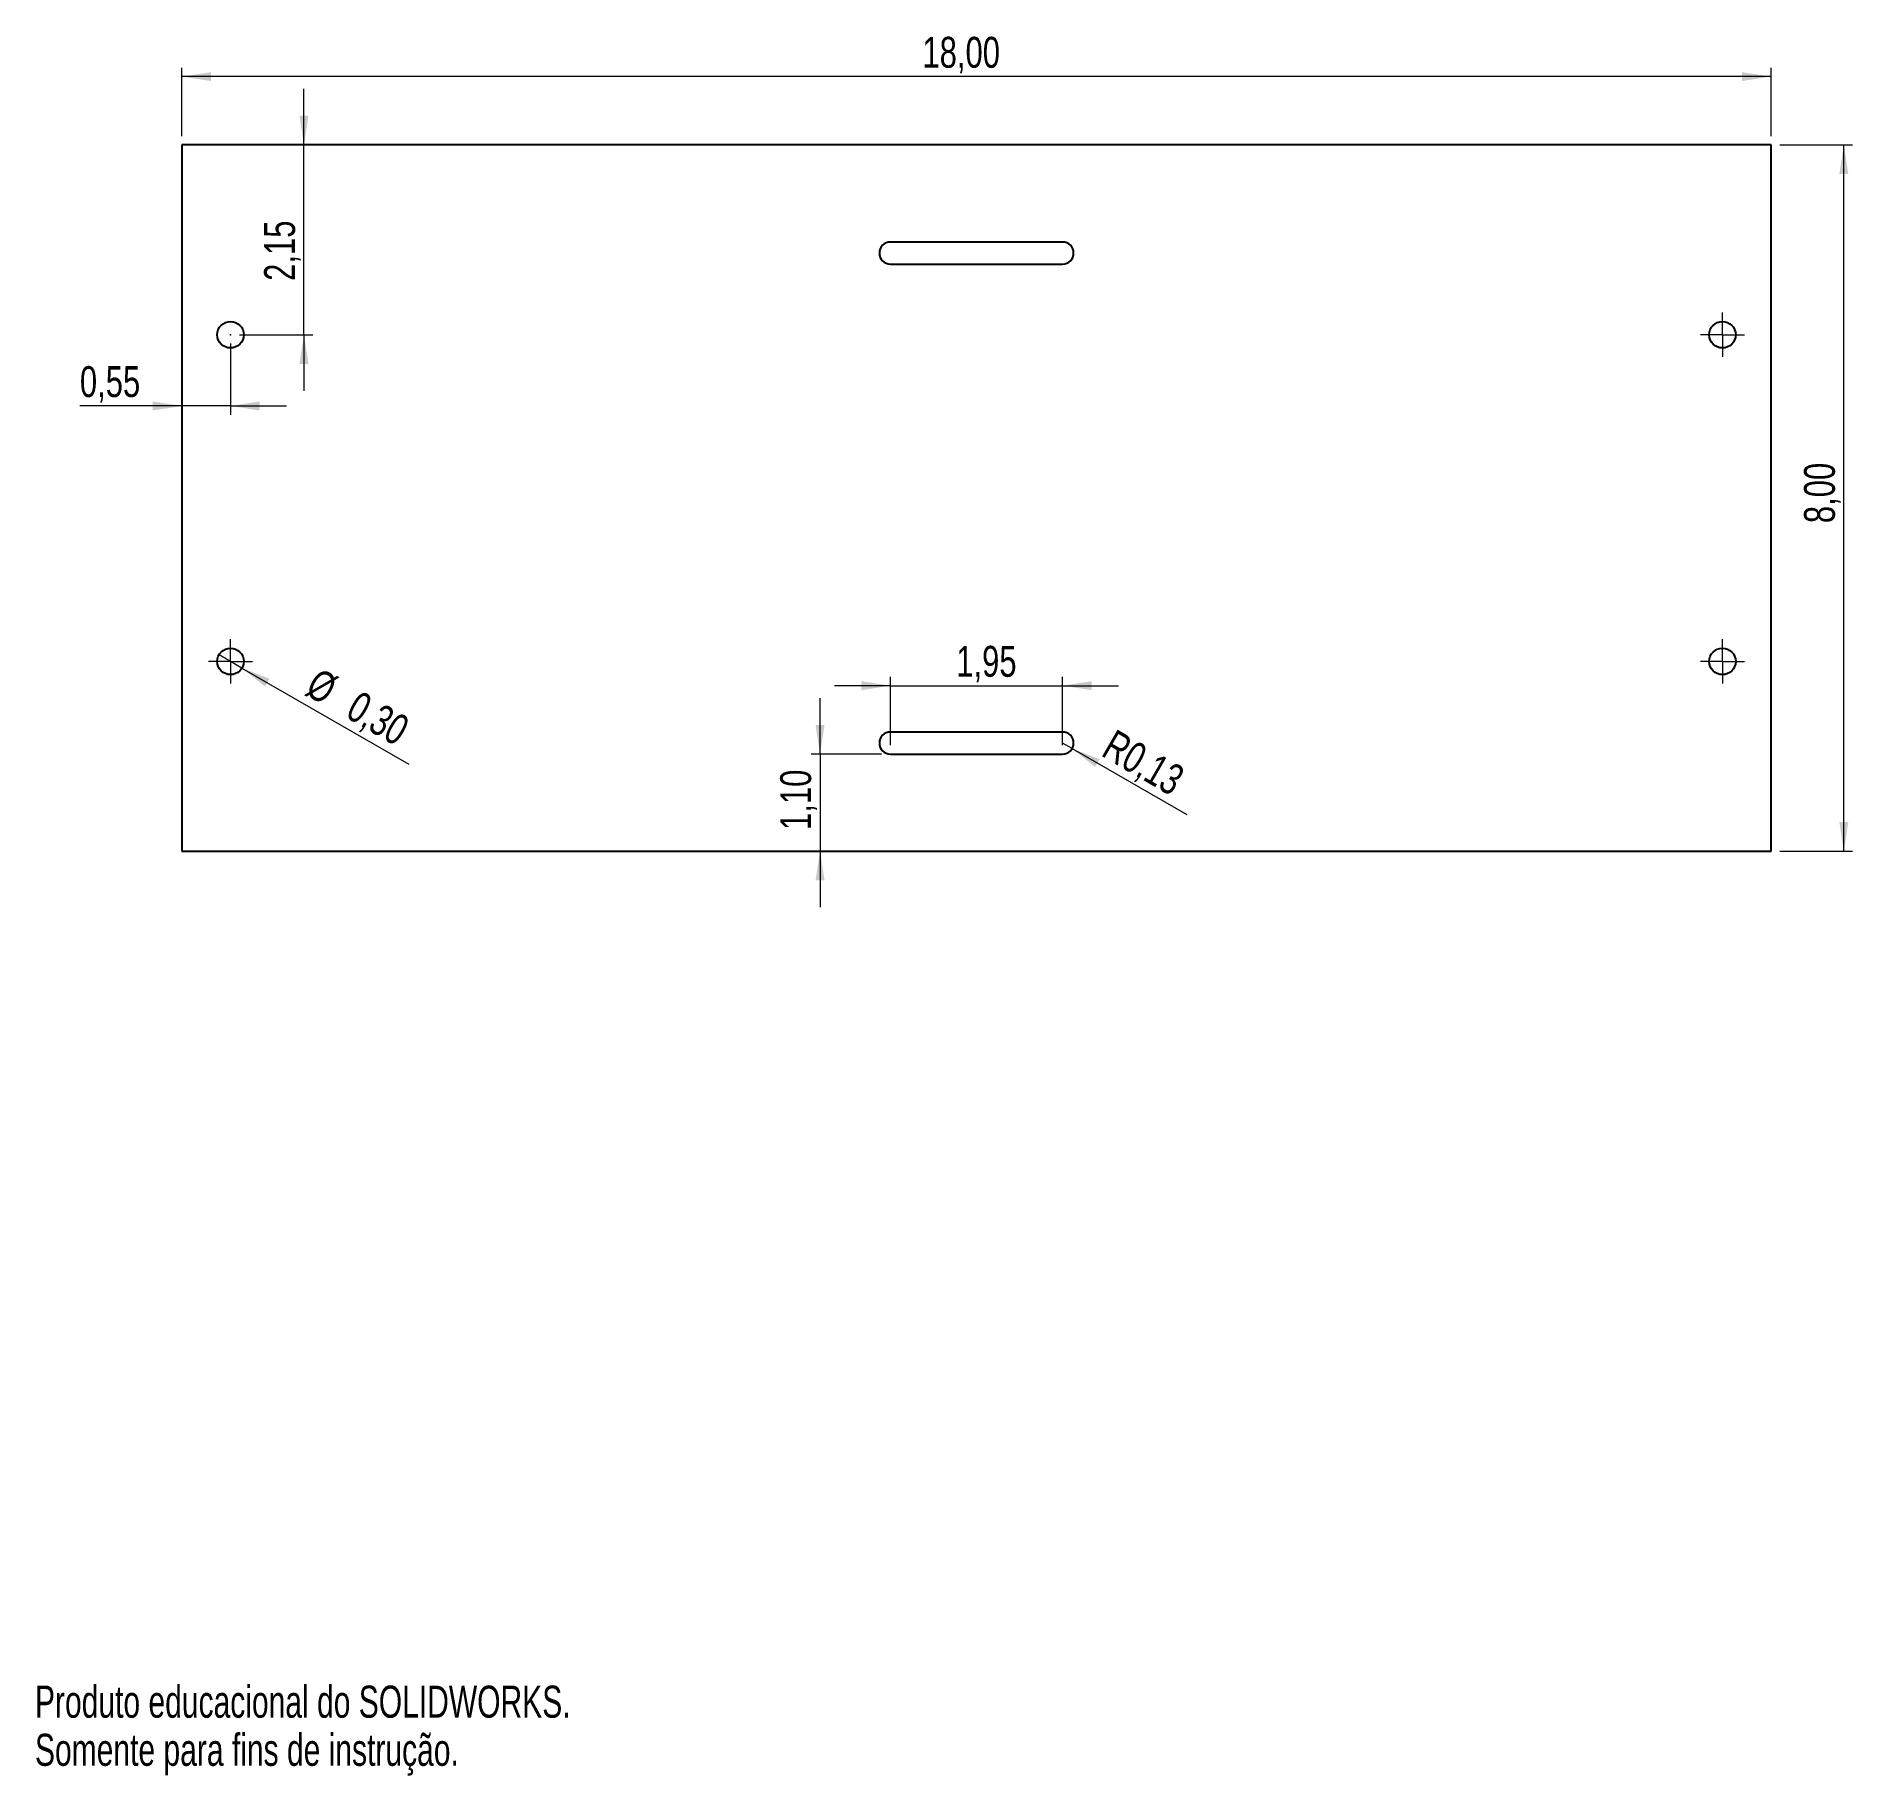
# Model space of a CAD drawing. Header units: centimetres. Extents: x 0 to 20.6, y 0 to 19.7.
import ezdxf

# ---------------------------------------------------------------- set-up
doc = ezdxf.new("R2010")
doc.units = ezdxf.units.CM
doc.header["$PDSIZE"] = -1
doc.linetypes.add('CENTERX2', pattern=[2.032, 1.27, -0.254, 0.254, -0.254])
doc.styles.add('SLDTEXTSTYLE0', font='TXT', dxfattribs={"width": 0.75})
doc.styles.add('SLDTEXTSTYLE1', font='TXT', dxfattribs={"width": 0.7})
doc.dimstyles.new('SLDDIMSTYLE0', dxfattribs={"dimtxt": 0.35, "dimasz": 0.3302, "dimexe": 0, "dimexo": 0.0625, "dimgap": 0.0875, "dimtad": 1, "dimrnd": 1e-09, "dimzin": 12, "dimdsep": 46, "dimtxsty": 'SLDTEXTSTYLE0', "dimsah": 1, "dimcen": 0.09, "dimadec": 0, "dimazin": 3, "dimtfac": 1, "dimtofl": 0, "dimtmove": 0, "dimatfit": 3, "dimfxl": 1, "dimfrac": 2, "dimtolj": 1, "dimtzin": 12, "dimarcsym": 0})
doc.dimstyles.new('SLDDIMSTYLE1', dxfattribs={"dimtxt": 0.35, "dimasz": 0.3302, "dimexe": 0, "dimexo": 0.0625, "dimgap": 0.0875, "dimtad": 1, "dimrnd": 1e-09, "dimdsep": 46, "dimtxsty": 'SLDTEXTSTYLE0', "dimblk1": 'NONE', "dimsah": 1, "dimcen": 0, "dimadec": 0, "dimazin": 2, "dimtfac": 1, "dimtmove": 0, "dimatfit": 3, "dimldrblk": 'NONE', "dimfxl": 1, "dimfrac": 2, "dimtolj": 1, "dimtzin": 12, "dimarcsym": 0})
doc.dimstyles.new('SLDDIMSTYLE2', dxfattribs={"dimtxt": 0.35, "dimasz": 0.3302, "dimexe": 0, "dimexo": 0.0625, "dimgap": 0.0875, "dimtad": 1, "dimrnd": 1e-09, "dimzin": 12, "dimdsep": 46, "dimtxsty": 'SLDTEXTSTYLE0', "dimsah": 1, "dimcen": 0.09, "dimadec": 0, "dimazin": 3, "dimtfac": 1, "dimtmove": 0, "dimatfit": 0, "dimfxl": 1, "dimfrac": 2, "dimtolj": 1, "dimtzin": 12, "dimarcsym": 0})
doc.dimstyles.new('SLDDIMSTYLE3', dxfattribs={"dimtxt": 0.35, "dimasz": 0.3302, "dimexe": 0, "dimexo": 0.0625, "dimgap": 0.0875, "dimtad": 1, "dimrnd": 1e-09, "dimdsep": 46, "dimtxsty": 'SLDTEXTSTYLE0', "dimsah": 1, "dimcen": 0, "dimadec": 0, "dimazin": 2, "dimtfac": 1, "dimtofl": 0, "dimtmove": 0, "dimatfit": 3, "dimfxl": 1, "dimfrac": 2, "dimtolj": 1, "dimtzin": 12, "dimarcsym": 0})
doc.dimstyles.new('SLDDIMSTYLE4', dxfattribs={"dimtxt": 0.35, "dimasz": 0.3302, "dimexe": 0, "dimexo": 0.0625, "dimgap": 0.0875, "dimtad": 1, "dimrnd": 1e-09, "dimdsep": 46, "dimtxsty": 'SLDTEXTSTYLE0', "dimsah": 1, "dimcen": 0.09, "dimadec": 0, "dimazin": 2, "dimtfac": 1, "dimtmove": 0, "dimatfit": 0, "dimfxl": 1, "dimfrac": 2, "dimtolj": 1, "dimtzin": 12, "dimarcsym": 0})

# ---------------------------------------------------------------- blocks, each defined once
blk = doc.blocks.new('_D')
at = {"color": 7, "linetype": 'Continuous', "lineweight": 0}
for p, q in [((1.665, 18.564), (1.665, 19.337)), ((19.665, 19.237), (1.665, 19.237)), ((19.665, 18.564), (19.665, 19.337))]:
    blk.add_line(p, q, dxfattribs=at)
at = {"color": 7, "linetype": 'Continuous', "lineweight": 18}
for points in [[(1.665, 19.237), (1.995, 19.187), (1.995, 19.288)], [(19.665, 19.237), (19.335, 19.288), (19.335, 19.187)]]:
    blk.add_solid(points, dxfattribs=at)
at = {"color": 7, "linetype": 'Continuous', "lineweight": 18, "insert": (10.053, 19.688), "char_height": 0.35, "attachment_point": 1, "style": 'SLDTEXTSTYLE0'}
blk.add_mtext('18,00', dxfattribs=at)
blk = doc.blocks.new('_D_1')
at = {"color": 7, "linetype": 'Continuous', "lineweight": 0}
for p, q in [((19.765, 18.464), (20.59, 18.464)), ((20.49, 10.464), (20.49, 18.464)), ((19.765, 10.464), (20.59, 10.464))]:
    blk.add_line(p, q, dxfattribs=at)
at = {"color": 7, "linetype": 'Continuous', "lineweight": 18}
for points in [[(20.49, 18.464), (20.439, 18.134), (20.541, 18.134)], [(20.49, 10.464), (20.541, 10.795), (20.439, 10.795)]]:
    blk.add_solid(points, dxfattribs=at)
at = {"color": 7, "linetype": 'Continuous', "lineweight": 18, "insert": (20.039, 14.18), "char_height": 0.35, "attachment_point": 1, "rotation": 90, "style": 'SLDTEXTSTYLE0'}
blk.add_mtext('8,00', dxfattribs=at)
blk = doc.blocks.new('_D_2')
at = {"color": 7, "linetype": 'Continuous', "lineweight": 0}
for q in [(2.085, 12.689), (4.235, 11.448)]:
    blk.add_line((2.345, 12.539), q, dxfattribs=at)
at = {"color": 7, "linetype": 'Continuous', "lineweight": 18}
blk.add_solid([(2.345, 12.539), (2.606, 12.33), (2.657, 12.418)], dxfattribs=at)
at = {"color": 7, "linetype": 'Continuous', "lineweight": 18, "char_height": 0.35, "attachment_point": 1, "rotation": 330, "style": 'SLDTEXTSTYLE0'}
for s, insert in [('%%c', (3.218, 12.552)), ('0,30', (3.678, 12.293))]:
    blk.add_mtext(s, dxfattribs=dict(at, insert=insert))
blk = doc.blocks.new('_None')
blk = doc.blocks.new('_D_3')
at = {"color": 7, "linetype": 'Continuous', "lineweight": 0}
for p, q in [((9.69, 11.664), (9.69, 12.439)), ((11.64, 11.664), (11.64, 12.439)), ((9.69, 12.339), (9.055, 12.339)), ((9.69, 12.339), (11.64, 12.339)), ((11.64, 12.339), (12.275, 12.339))]:
    blk.add_line(p, q, dxfattribs=at)
at = {"color": 7, "linetype": 'Continuous', "lineweight": 18}
for points in [[(9.69, 12.339), (9.36, 12.39), (9.36, 12.288)], [(11.64, 12.339), (11.97, 12.288), (11.97, 12.39)]]:
    blk.add_solid(points, dxfattribs=at)
at = {"color": 7, "linetype": 'Continuous', "lineweight": 18, "insert": (10.436, 12.79), "char_height": 0.35, "attachment_point": 1, "style": 'SLDTEXTSTYLE0'}
blk.add_mtext('1,95', dxfattribs=at)
blk = doc.blocks.new('_D_4')
at = {"color": 7, "linetype": 'Continuous', "lineweight": 0}
for p, q in [((8.893, 11.564), (8.893, 12.199)), ((9.59, 11.564), (8.793, 11.564)), ((8.893, 11.564), (8.893, 10.464)), ((8.893, 10.464), (8.893, 9.829))]:
    blk.add_line(p, q, dxfattribs=at)
at = {"color": 7, "linetype": 'Continuous', "lineweight": 18}
for points in [[(8.893, 11.564), (8.944, 11.895), (8.842, 11.895)], [(8.893, 10.464), (8.842, 10.134), (8.944, 10.134)]]:
    blk.add_solid(points, dxfattribs=at)
at = {"color": 7, "linetype": 'Continuous', "lineweight": 18, "insert": (8.442, 10.705), "char_height": 0.35, "attachment_point": 1, "rotation": 90, "style": 'SLDTEXTSTYLE0'}
blk.add_mtext('1,10', dxfattribs=at)
blk = doc.blocks.new('_D_5')
at = {"color": 7, "linetype": 'Continuous', "lineweight": 0}
for q in [(11.64, 11.689), (13.046, 10.878)]:
    blk.add_line((11.748, 11.627), q, dxfattribs=at)
at = {"color": 7, "linetype": 'Continuous', "lineweight": 18}
blk.add_solid([(11.748, 11.627), (12.009, 11.418), (12.06, 11.506)], dxfattribs=at)
at = {"color": 7, "linetype": 'Continuous', "lineweight": 18, "insert": (12.238, 11.855), "char_height": 0.35, "attachment_point": 1, "rotation": 330, "style": 'SLDTEXTSTYLE0'}
blk.add_mtext('R0,13', dxfattribs=at)
blk = doc.blocks.new('_D_6')
at = {"color": 7, "linetype": 'Continuous', "lineweight": 0}
for p, q in [((2.215, 16.214), (2.215, 15.407)), ((1.665, 15.507), (0.509, 15.507)), ((2.215, 15.507), (1.665, 15.507)), ((2.215, 15.507), (2.85, 15.507))]:
    blk.add_line(p, q, dxfattribs=at)
at = {"color": 7, "linetype": 'Continuous', "lineweight": 18}
for points in [[(1.665, 15.507), (1.335, 15.558), (1.335, 15.456)], [(2.215, 15.507), (2.545, 15.456), (2.545, 15.558)]]:
    blk.add_solid(points, dxfattribs=at)
at = {"color": 7, "linetype": 'Continuous', "lineweight": 18, "insert": (0.509, 15.958), "char_height": 0.35, "attachment_point": 1, "style": 'SLDTEXTSTYLE0'}
blk.add_mtext('0,55', dxfattribs=at)
blk = doc.blocks.new('_D_7')
at = {"color": 7, "linetype": 'Continuous', "lineweight": 0}
for p, q in [((3.047, 18.464), (3.047, 19.099)), ((3.047, 16.314), (3.047, 18.464)), ((2.315, 16.314), (3.147, 16.314)), ((3.047, 16.314), (3.047, 15.679))]:
    blk.add_line(p, q, dxfattribs=at)
at = {"color": 7, "linetype": 'Continuous', "lineweight": 18}
for points in [[(3.047, 18.464), (3.098, 18.795), (2.996, 18.795)], [(3.047, 16.314), (2.996, 15.984), (3.098, 15.984)]]:
    blk.add_solid(points, dxfattribs=at)
at = {"color": 7, "linetype": 'Continuous', "lineweight": 18, "insert": (2.596, 16.924), "char_height": 0.35, "attachment_point": 1, "rotation": 90, "style": 'SLDTEXTSTYLE0'}
blk.add_mtext('2,15', dxfattribs=at)
blk = doc.blocks.new('SW_CENTERMARKSYMBOL_0')
at = {"color": 0, "linetype": 'CENTERX2', "lineweight": 18}
for q in [(0, 0.25), (-0.25, 0), (0, -0.25), (0.25, 0)]:
    blk.add_line((0, 0), q, dxfattribs=at)
blk = doc.blocks.new('SW_CENTERMARKSYMBOL_1')
at = {"color": 0, "linetype": 'CENTERX2', "lineweight": 18}
for q in [(0, 0.25), (-0.25, 0), (0, -0.25), (0.25, 0)]:
    blk.add_line((0, 0), q, dxfattribs=at)
blk = doc.blocks.new('SW_CENTERMARKSYMBOL_2')
at = {"color": 0, "linetype": 'CENTERX2', "lineweight": 18}
for q in [(0, 0.25), (-0.25, 0), (0, -0.25), (0.25, 0)]:
    blk.add_line((0, 0), q, dxfattribs=at)

msp = doc.modelspace()

# ---------------------------------------------------------------- linework, layer by layer
at = {"color": 7, "linetype": 'Continuous', "lineweight": 25}
for p, q in [((19.665, 18.464), (1.665, 18.464)), ((1.665, 18.464), (1.665, 10.464)), ((19.665, 10.464), (19.665, 18.464)), ((11.64, 17.364), (9.69, 17.364)), ((9.69, 17.114), (11.64, 17.114)), ((11.64, 11.814), (9.69, 11.814)), ((9.69, 11.564), (11.64, 11.564)), ((1.665, 10.464), (19.665, 10.464))]:
    msp.add_line(p, q, dxfattribs=at)
for centre in [(2.215, 16.314), (19.115, 16.314), (2.215, 12.614), (19.115, 12.614)]:
    msp.add_circle(centre, 0.15, dxfattribs=at)
for centre, start, end in [((9.69, 17.239), 90, 270), ((11.64, 17.239), 270, 90), ((9.69, 11.689), 90, 270), ((11.64, 11.689), 270, 90)]:
    msp.add_arc(centre, 0.125, start, end, dxfattribs=at)
at = {"color": 7, "linetype": 'Continuous', "lineweight": 0}
for p in [(2.215, 16.314), (19.115, 16.314)]:
    msp.add_point(p, dxfattribs=at)

# ---------------------------------------------------------------- block references
at = {"color": 7, "linetype": 'CENTERX2', "lineweight": 18}
for name, p in [('SW_CENTERMARKSYMBOL_2', (19.115, 16.314)), ('SW_CENTERMARKSYMBOL_0', (2.215, 12.614)), ('SW_CENTERMARKSYMBOL_1', (19.115, 12.614))]:
    msp.add_blockref(name, p, dxfattribs=at)

# ---------------------------------------------------------------- texts
at = {"color": 7, "linetype": 'Continuous', "char_height": 0.3633, "attachment_point": 1, "style": 'SLDTEXTSTYLE1'}
for s, insert in [('Produto educacional do SOLIDWORKS.', (0, 1.013)), ('Somente para fins de instrução.', (0, 0.468))]:
    msp.add_mtext(s, dxfattribs=dict(at, insert=insert))

# ---------------------------------------------------------------- dimensions: what is measured, and where the dimension line sits
at = {"color": 7, "linetype": 'Continuous', "lineweight": 18}
for base, p1, p2, dimstyle, picture, middle in [((1.665, 19.237), (19.665, 18.464), (1.665, 18.464), 'SLDDIMSTYLE0', '_D', (10.635, 19.237)), ((1.665, 15.507), (2.215, 16.314), (1.665, 18.464), 'SLDDIMSTYLE4', '_D_6', (0.961, 15.507)), ((11.64, 12.339), (9.69, 11.564), (11.64, 11.564), 'SLDDIMSTYLE2', '_D_3', (10.889, 12.339))]:
    dim = msp.add_linear_dim(base=base, p1=p1, p2=p2, dimstyle=dimstyle, dxfattribs=at)
    dim.commit()
    dim.dimension.update_dxf_attribs({"geometry": picture, "text_midpoint": middle, "dimtype": 160})
for base, p1, p2, dimstyle, picture, middle in [((3.047, 18.464), (2.215, 16.314), (1.665, 18.464), 'SLDDIMSTYLE2', '_D_7', (3.047, 17.376)), ((20.49, 18.464), (19.665, 10.464), (19.665, 18.464), 'SLDDIMSTYLE0', '_D_1', (20.49, 14.632)), ((8.893, 10.464), (9.69, 11.564), (1.665, 10.464), 'SLDDIMSTYLE2', '_D_4', (8.893, 11.158))]:
    dim = msp.add_linear_dim(base=base, p1=p1, p2=p2, angle=90, dimstyle=dimstyle, dxfattribs=at)
    dim.commit()
    dim.dimension.update_dxf_attribs({"geometry": picture, "text_midpoint": middle, "dimtype": 160})
dim = msp.add_diameter_dim_2p(p1=(2.085, 12.689), p2=(2.345, 12.539), dimstyle='SLDDIMSTYLE1', dxfattribs=at)
dim.commit()
dim.dimension.update_dxf_attribs({"geometry": '_D_2', "text_midpoint": (3.635, 11.795), "dimtype": 163})
dim = msp.add_radius_dim(center=(11.6402, 11.6894), mpoint=(11.7485, 11.6269), dimstyle='SLDDIMSTYLE3', dxfattribs=at)
dim.commit()
dim.dimension.update_dxf_attribs({"geometry": '_D_5', "text_midpoint": (12.5611, 11.1578), "dimtype": 164})

doc.saveas('drawing.dxf')
